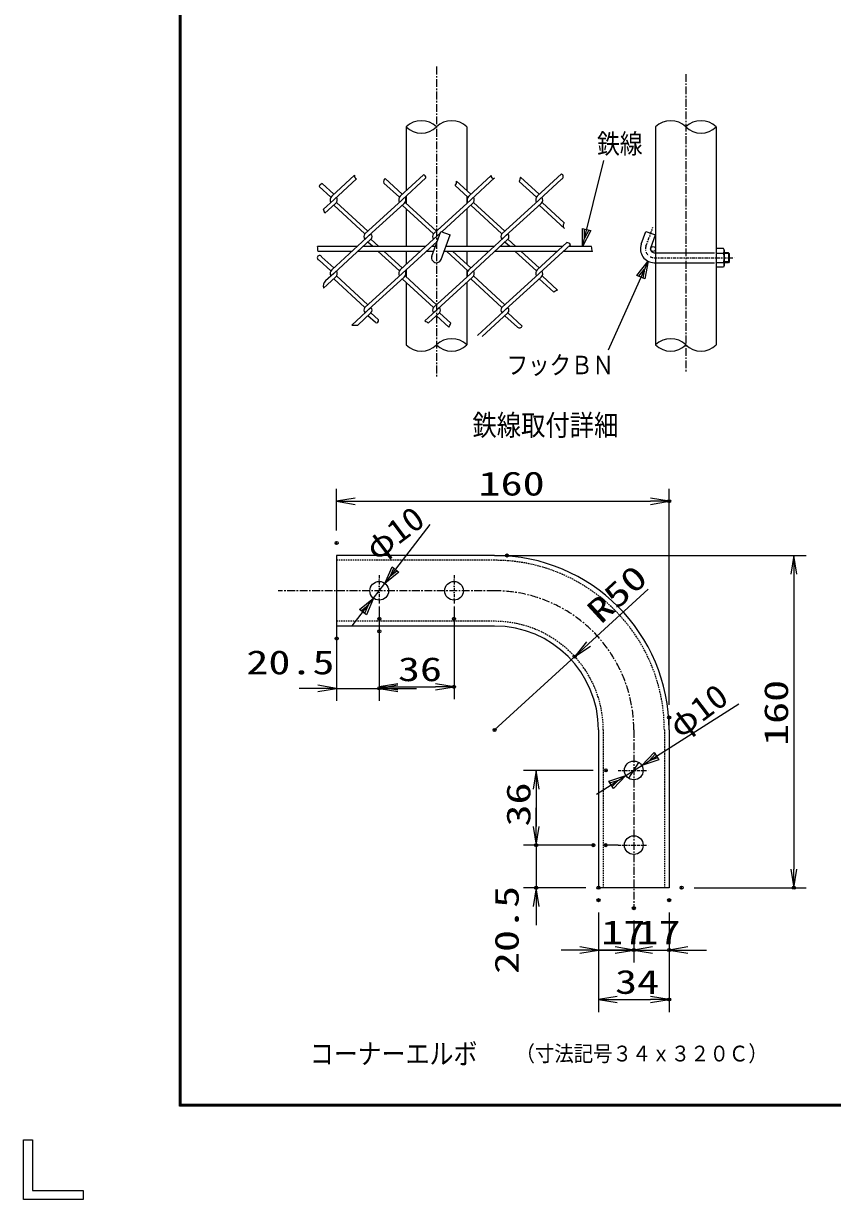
# Model space of a CAD drawing. Units: millimetres, scale not verified, with parts at other scales. Extents: x -2950 to 2950, y -2100 to 2100.
# Drawn here: x -2950 to -1652, y -2100 to -212 of the extents above; entities that cross this region are included whole.
import ezdxf
from ezdxf.enums import TextEntityAlignment as Align

# ---------------------------------------------------------------- set-up
doc = ezdxf.new("R2010")
doc.units = ezdxf.units.MM
doc.header["$LTSCALE"] = 10
doc.header["$PDMODE"] = 32
doc.header["$PDSIZE"] = 5
for name, pattern in [('USER1', [2, 1.25, -0.25, 0.25, -0.25]), ('USER2', [0.26, 0.01, -0.25]), ('USER3', [1.01, 0.5, -0.25, 0.01, -0.25]), ('USER4', [0.375, 0.25, -0.125])]:
    doc.linetypes.add(name, pattern=pattern)
for name, color, linetype, lineweight in [('0-0_1', 7, 'Continuous', 25), ('0-2_0', 7, 'Continuous', 25), ('0-4_EXTCNT-L', 4, 'Continuous', 25), ('0-5_WAKU', 7, 'Continuous', 25)]:
    doc.layers.add(name, color=color, linetype=linetype, lineweight=lineweight)
doc.layers.add('0-3_DEFPOINTS', color=7, linetype='Continuous')
doc.styles.add('ＭＳ ゴシック', font='')
doc.styles.get('ＭＳ ゴシック').set_extended_font_data('MS Gothic')

# ---------------------------------------------------------------- blocks, each defined once
blk = doc.blocks.new('DARROWS')
at = {"layer": '0-2_0', "color": 2}
blk.add_line((0, 0), (-9.991, 0), dxfattribs=at)
blk.add_lwpolyline([(-10, -1.667), (0, 0), (-10, 1.667)], dxfattribs=at)

msp = doc.modelspace()

# ---------------------------------------------------------------- linework, layer by layer
at = {"layer": '0-0_1', "color": 4, "linetype": 'USER1'}
for p, q in [((-2287.52, -281.25), (-2287.52, -779.54)), ((-1887.52, -293.05), (-1887.52, -772.41)), ((-2194.42, -1122.69), (-2541.76, -1122.69)), ((-1971.09, -1346.03), (-1971.09, -1632.25))]:
    msp.add_line(p, q, dxfattribs=at)
at = {"layer": '0-0_1'}
for p, q in [((-2336.12, -377.97), (-2336.12, -480.21)), ((-2238.92, -377.97), (-2238.92, -480.42)), ((-1936.12, -377.97), (-1936.12, -727.97)), ((-1838.92, -377.97), (-1838.92, -727.97)), ((-2452.41, -486.11), (-2471.07, -469.01)), ((-2455.48, -488.92), (-2419.02, -455.51)), ((-2452.41, -494.89), (-2416.06, -461.59)), ((-2347.11, -490.73), (-2371.81, -468.09)), ((-2342.56, -486.11), (-2369.97, -460.99)), ((-2345.63, -488.92), (-2308.51, -454.91)), ((-2342.56, -494.89), (-2304.42, -459.94)), ((-2232.71, -486.11), (-2255.54, -465.19)), ((-2235.79, -488.92), (-2200.07, -456.2)), ((-2232.71, -494.89), (-2194.63, -459.99)), ((-2127.41, -490.73), (-2154.7, -465.72)), ((-2122.87, -486.11), (-2152.8, -458.67)), ((-2125.94, -488.92), (-2087.23, -453.45)), ((-2122.87, -494.89), (-2087.04, -462.07)), ((-2456.96, -490.73), (-2475.72, -473.53)), ((-2336.12, -489), (-2336.12, -500.79)), ((-2237.26, -490.73), (-2257.64, -472.05)), ((-2238.92, -489.21), (-2238.92, -500.58)), ((-2452.41, -494.89), (-2469.05, -510.14)), ((-2449.33, -500.87), (-2466.53, -516.63)), ((-2452.41, -503.68), (-2402.28, -549.62)), ((-2447.86, -499.06), (-2397.48, -545.22)), ((-2342.56, -494.89), (-2402.28, -549.62)), ((-2339.49, -500.87), (-2402.26, -558.39)), ((-2342.56, -503.68), (-2292.43, -549.62)), ((-2338.01, -499.06), (-2287.64, -545.22)), ((-2336.12, -509.58), (-2336.12, -569.97)), ((-2232.71, -494.89), (-2292.43, -549.62)), ((-2229.64, -500.87), (-2279.22, -546.3)), ((-2238.92, -509.37), (-2238.92, -569.97)), ((-2232.71, -503.68), (-2182.58, -549.62)), ((-2228.16, -499.06), (-2177.79, -545.22)), ((-2122.87, -494.89), (-2182.59, -549.62)), ((-2119.79, -500.87), (-2182.57, -558.39)), ((-2122.87, -503.68), (-2082.28, -540.87)), ((-2118.32, -499.06), (-2082.62, -531.77)), ((-2455.48, -607.16), (-2392.71, -549.63)), ((-2452.41, -613.13), (-2392.69, -558.41)), ((-2389.66, -569.97), (-2397.48, -562.8)), ((-2380.07, -569.97), (-2392.69, -558.41)), ((-2345.63, -607.16), (-2292.41, -558.39)), ((-2342.56, -613.13), (-2286.49, -561.76)), ((-2281.69, -548.57), (-2292.41, -558.39)), ((-2280, -590.7), (-2265.64, -551.24)), ((-2235.79, -607.16), (-2173.01, -549.63)), ((-2232.71, -613.13), (-2172.99, -558.41)), ((-2169.97, -569.97), (-2177.79, -562.8)), ((-2160.38, -569.97), (-2172.99, -558.41)), ((-2125.94, -607.16), (-2078.55, -563.74)), ((-1944.01, -571.92), (-1936.52, -551.35)), ((-2414.9, -569.97), (-2478.32, -569.97)), ((-2423.63, -577.97), (-2477.52, -577.97)), ((-2313.78, -577.97), (-2414.04, -577.97)), ((-2305.05, -569.97), (-2405.3, -569.97)), ((-2347.11, -608.96), (-2380.93, -577.97)), ((-2342.56, -604.34), (-2371.34, -577.97)), ((-2336.12, -577.97), (-2336.12, -598.44)), ((-2292.4, -577.97), (-2304.19, -577.97)), ((-2289.48, -569.97), (-2295.46, -569.97)), ((-2203.93, -577.97), (-2275.37, -577.97)), ((-2195.2, -569.97), (-2272.46, -569.97)), ((-2270.22, -569.97), (-2271.9, -568.43)), ((-2237.26, -608.96), (-2271.09, -577.97)), ((-2232.71, -604.34), (-2261.49, -577.97)), ((-2238.92, -577.97), (-2238.92, -598.65)), ((-2094.09, -577.97), (-2194.34, -577.97)), ((-2085.35, -569.97), (-2185.61, -569.97)), ((-2127.41, -608.96), (-2161.24, -577.97)), ((-2122.87, -604.34), (-2151.65, -577.97)), ((-2122.87, -613.13), (-2072.64, -567.11)), ((-2037.52, -577.97), (-2084.49, -577.97)), ((-2038.98, -569.97), (-2075.76, -569.97)), ((-1938.37, -579.97), (-1936.12, -579.97)), ((-1827.08, -572.97), (-1838.92, -572.97)), ((-1838.92, -572.97), (-1838.92, -602.97)), ((-1838.92, -580.47), (-1827.08, -580.47)), ((-1825.92, -575.47), (-1827.08, -572.97)), ((-1819.12, -579.97), (-1825.92, -579.97)), ((-1817.92, -581.17), (-1819.12, -579.97)), ((-1819.12, -579.97), (-1819.12, -595.97)), ((-1817.92, -581.17), (-1817.92, -594.77)), ((-2456.96, -608.96), (-2475.54, -591.93)), ((-2452.41, -604.34), (-2471.3, -587.03)), ((-1938.37, -595.97), (-1936.12, -595.97)), ((-1838.92, -595.46), (-1827.08, -595.46)), ((-1819.12, -595.97), (-1825.92, -595.97)), ((-1817.92, -594.77), (-1819.12, -595.97)), ((-2449.33, -619.1), (-2468.68, -636.83)), ((-2452.41, -613.13), (-2465.6, -625.22)), ((-2452.41, -621.92), (-2402.28, -667.85)), ((-2447.86, -617.3), (-2397.48, -663.46)), ((-2342.56, -613.13), (-2402.28, -667.85)), ((-2339.49, -619.1), (-2402.26, -676.62)), ((-2342.56, -621.92), (-2292.43, -667.85)), ((-2338.01, -617.3), (-2287.64, -663.46)), ((-2336.12, -607.23), (-2336.12, -619.03)), ((-2232.71, -613.13), (-2292.43, -667.85)), ((-2229.64, -619.1), (-2292.41, -676.62)), ((-2238.92, -607.44), (-2238.92, -618.82)), ((-2232.71, -621.92), (-2182.59, -667.85)), ((-2228.17, -617.3), (-2177.79, -663.46)), ((-2122.87, -613.13), (-2182.59, -667.85)), ((-2119.79, -619.1), (-2182.57, -676.62)), ((-2122.87, -621.92), (-2099.4, -643.42)), ((-2118.32, -617.3), (-2093.73, -639.83)), ((-2336.12, -627.82), (-2336.12, -727.97)), ((-2238.92, -627.61), (-2238.92, -727.97)), ((-2423.54, -696.12), (-2392.71, -667.87)), ((-2413.96, -696.13), (-2392.69, -676.64)), ((-2380.4, -687.9), (-2392.69, -676.64)), ((-2306.08, -689.15), (-2282.86, -667.87)), ((-2300.18, -692.53), (-2282.84, -676.64)), ((-2264.81, -693.16), (-2282.84, -676.64)), ((-2221.88, -712.65), (-2173.01, -667.87)), ((-2214.08, -714.29), (-2172.99, -676.64)), ((-2150.07, -697.65), (-2172.99, -676.64)), ((-2385.51, -692.01), (-2397.48, -681.04)), ((-2267.77, -699.24), (-2287.64, -681.04)), ((-2157.44, -699.69), (-2177.79, -681.04)), ((-2194.42, -1066.03), (-2447.76, -1066.03)), ((-2447.76, -1066.03), (-2447.76, -1179.36)), ((-2194.42, -1066.03), (-2174.42, -1066.03)), ((-2379.42, -1147.69), (-2379.42, -1167.69)), ((-2379.42, -1147.69), (-2379.42, -1167.69)), ((-2259.42, -1147.69), (-2259.42, -1167.69)), ((-2447.76, -1179.36), (-2447.76, -1199.36)), ((-2194.42, -1179.36), (-2447.76, -1179.36)), ((-1914.42, -1346.03), (-1914.42, -1326.03)), ((-2027.76, -1346.03), (-2027.76, -1599.36)), ((-1996.09, -1531.03), (-2016.09, -1531.03)), ((-1996.09, -1531.03), (-2016.09, -1531.03))]:
    msp.add_line(p, q, dxfattribs=at)
at = {"layer": '0-0_1', "color": 4}
for p, q in [((-2053.54, -569.97), (-2018.95, -431.86)), ((-1817.92, -581.17), (-1825.92, -581.17)), ((-1948.25, -593.63), (-2012.41, -736.44)), ((-1817.92, -594.77), (-1825.92, -594.77)), ((-2370.31, -1110.78), (-2297.76, -1016.03)), ((-2174.42, -1066.03), (-1704.42, -1066.03)), ((-2388.54, -1134.6), (-2370.31, -1110.78)), ((-2379.42, -1167.69), (-2379.42, -1289.36)), ((-2379.42, -1167.69), (-2379.42, -1289.36)), ((-2259.42, -1167.69), (-2259.42, -1289.36)), ((-2447.76, -1199.36), (-2447.76, -1289.36)), ((-1958.42, -1403), (-1802.76, -1304.36)), ((-1983.76, -1419.06), (-1958.42, -1403))]:
    msp.add_line(p, q, dxfattribs=at)
at = {"layer": '0-0_1', "color": 4, "linetype": 'USER3'}
for p, q in [((-1951.52, -569.18), (-1940.58, -539.11)), ((-1938.37, -587.97), (-1807.6, -587.97)), ((-2379.42, -1097.69), (-2379.42, -1147.69)), ((-2259.42, -1097.69), (-2259.42, -1147.69)), ((-1996.09, -1411.03), (-1946.09, -1411.03)), ((-1996.09, -1531.03), (-1946.09, -1531.03))]:
    msp.add_line(p, q, dxfattribs=at)
at = {"layer": '0-0_1', "linetype": 'USER2'}
for p, q in [((-1936.12, -579.97), (-1838.92, -579.97)), ((-1936.12, -595.97), (-1838.92, -595.97))]:
    msp.add_line(p, q, dxfattribs=at)
at = {"layer": '0-0_1', "linetype": 'USER4'}
for p, q in [((-2194.42, -1073.69), (-2447.76, -1073.69)), ((-2194.42, -1171.69), (-2447.76, -1171.69)), ((-2020.09, -1346.03), (-2020.09, -1599.36)), ((-1922.09, -1346.03), (-1922.09, -1599.36))]:
    msp.add_line(p, q, dxfattribs=at)
at = {"layer": '0-0_1'}
for points in [[(-2295.04, -585.23), (-2280.67, -545.76), (-2265.64, -551.24)], [(-1959.04, -566.44), (-1951.56, -545.88), (-1936.52, -551.35)], [(-1825.92, -575.47), (-1825.92, -600.47), (-1827.08, -602.97), (-1838.92, -602.97)], [(-1914.42, -1346.03), (-1914.42, -1599.36), (-2027.76, -1599.36)]]:
    msp.add_lwpolyline(points, dxfattribs=at)
at = {"layer": '0-0_1', "color": 4}
for points in [[(-2039.95, -544.51), (-2053.54, -569.97), (-2053.53, -541.11)], [(-1966.11, -616.3), (-1948.25, -593.63), (-1953.34, -622.03)], [(-2347.73, -1092.81), (-2370.31, -1110.78), (-2358.84, -1084.3)], [(-1931.02, -1393.92), (-1958.42, -1403), (-1938.52, -1382.1)]]:
    msp.add_lwpolyline(points, close=True, dxfattribs=at)
for points in [[(-2043.34, -543.66), (-2050.14, -556.39), (-2050.13, -541.96)], [(-1962.91, -617.73), (-1953.99, -606.4), (-1956.53, -620.6)], [(-2350.51, -1090.68), (-2361.79, -1099.67), (-2356.06, -1086.42)], [(-2422.59, -1179.07), (-2388.54, -1134.6), (-2400.01, -1161.09), (-2411.12, -1152.58), (-2388.54, -1134.6)], [(-2408.34, -1154.71), (-2397.05, -1145.72), (-2402.79, -1158.96)], [(-1932.9, -1390.97), (-1946.59, -1395.5), (-1936.64, -1385.05)], [(-2031.06, -1449.03), (-1983.76, -1419.06), (-2003.67, -1439.96), (-2011.16, -1428.13), (-1983.76, -1419.06)], [(-2009.29, -1431.09), (-1995.59, -1426.55), (-2005.54, -1437)]]:
    msp.add_lwpolyline(points, dxfattribs=at)
at = {"layer": '0-0_1'}
for centre, radius in [((-1940.12, -573.97), 4), ((-2379.42, -1122.69), 15), ((-2259.42, -1122.69), 15), ((-1971.09, -1411.03), 15), ((-1971.09, -1531.03), 15)]:
    msp.add_circle(centre, radius, dxfattribs=at)
at = {"layer": '0-0_1', "color": 4}
for centre, radius, start, end in [((-2311.82, -402.49), 34.52, 45.26329, 134.73663), ((-2263.22, -402.49), 34.52, 45.26329, 134.73663), ((-1911.82, -402.49), 34.52, 45.26329, 134.73663), ((-1863.22, -402.49), 34.52, 45.26329, 134.73663), ((-2311.82, -353.44), 34.52, 225.26355, 314.73669), ((-1863.22, -353.44), 34.52, 225.26337, 314.73669), ((-2468.84, -475.96), 7.3, 107.75444, 160.57173), ((-2413.66, -456.66), 5.48, 167.87253, 243.97788), ((-2366.48, -465.69), 5.85, 126.60717, 204.21182), ((-2309.15, -459.6), 4.74, 355.8866, 82.28421), ((-2263.07, -466.64), 7.67, 315.0863, 10.91983), ((-2196.62, -457.05), 3.56, 166.11601, 304.07837), ((-2132.98, -467.78), 21.82, 155.31758, 174.58073), ((-2088.81, -457.8), 4.62, 292.60126, 69.99497), ((-2872.99, -670.37), 434.57, 20.7187, 21.63587), ((-2077.94, -536.16), 6.41, 136.88495, 227.33714), ((-2078.7, -570.87), 7.14, 31.85026, 88.81895), ((-2474.94, -588.16), 3.81, 17.28237, 260.90268), ((-2593.47, -585.49), 116.19, 3.71095, 7.67615), ((-2365.39, -633.67), 332.57, 9.64231, 11.04335), ((-2459.38, -633.08), 10.03, 128.34595, 201.94916), ((-2072.49, -679.53), 45.03, 118.14438, 126.69124), ((-2418.7, -652.56), 43.83, 263.66666, 276.21576), ((-2383.81, -688.9), 3.55, 241.29324, 16.34576), ((-2291.52, -670.56), 23.61, 231.91876, 248.48406), ((-2278.81, -690.12), 14.33, 320.42987, 347.72482), ((-2154.59, -695.64), 4.95, 234.87939, 336.00775), ((-2311.82, -703.44), 34.52, 225.26337, 314.73669), ((-2263.22, -752.49), 34.52, 45.26356, 134.73663), ((-2263.22, -703.44), 34.52, 225.26337, 314.73669), ((-1911.82, -752.49), 34.52, 45.26329, 134.73663), ((-1911.82, -703.44), 34.52, 225.26364, 314.73678), ((-1863.22, -703.44), 34.52, 225.26364, 314.73678)]:
    msp.add_arc(centre, radius, start, end, dxfattribs=at)
at = {"layer": '0-0_1'}
for centre, radius, start, end in [((-2450.01, -494.89), 8.1, 132.49985, 210.96317), ((-2454.81, -494.89), 8.1, 312.49994, 30.96311), ((-2340.16, -494.89), 8.1, 132.49965, 210.96317), ((-2344.96, -494.89), 8.1, 312.50012, 30.96311), ((-2230.32, -494.89), 8.1, 132.49965, 210.96317), ((-2235.11, -494.89), 8.1, 312.50012, 30.96311), ((-2120.47, -494.89), 8.1, 132.49965, 210.96317), ((-2125.26, -494.89), 8.1, 312.50012, 30.96311), ((-2397.48, -554.01), 6.48, 137.49927, 222.4995), ((-2397.48, -554.01), 6.48, 317.50058, 42.50064), ((-2287.64, -554.01), 6.48, 137.49927, 222.49973), ((-2287.64, -554.01), 6.48, 34.95305, 42.50065), ((-2177.79, -554.01), 6.48, 137.49927, 222.49973), ((-2177.79, -554.01), 6.48, 317.50034, 42.50064), ((-2287.52, -587.97), 8, 159.99965, 339.99972), ((-1938.37, -573.97), 22, 160.00006, 270), ((-1938.37, -573.97), 6, 159.99977, 270), ((-1837.35, -575.47), 11.43, 334.02042, 0), ((-1850.82, -587.97), 24.9, 342.48389, 17.51721), ((-1837.35, -600.47), 11.43, 0, 25.97959), ((-2450.01, -613.13), 8.1, 132.49985, 210.96317), ((-2454.81, -613.13), 8.1, 312.49994, 30.96311), ((-2340.16, -613.13), 8.1, 132.49965, 210.96317), ((-2344.96, -613.13), 8.1, 312.50012, 30.96311), ((-2230.32, -613.13), 8.1, 132.49965, 210.96317), ((-2235.11, -613.13), 8.1, 312.50012, 30.96311), ((-2120.47, -613.13), 8.1, 132.49965, 210.96317), ((-2125.26, -613.13), 8.1, 312.50012, 30.96311), ((-2397.48, -672.25), 6.48, 137.49927, 222.4995), ((-2397.48, -672.25), 6.48, 317.50058, 42.50064), ((-2287.64, -672.25), 6.48, 137.49927, 222.49973), ((-2287.64, -672.25), 6.48, 317.50034, 42.50064), ((-2177.79, -672.25), 6.48, 137.49927, 222.49973), ((-2177.79, -672.25), 6.48, 317.50034, 42.50064), ((-2194.42, -1346.03), 280, 0, 90), ((-2194.42, -1346.03), 166.67, 0, 90)]:
    msp.add_arc(centre, radius, start, end, dxfattribs=at)
at = {"layer": '0-0_1', "color": 4, "linetype": 'USER3'}
msp.add_arc((-1938.37, -573.97), 14, 160.00006, 270, dxfattribs=at)
at = {"layer": '0-0_1', "linetype": 'USER4'}
for radius in [272.33, 174.33]:
    msp.add_arc((-2194.42, -1346.03), radius, 0, 90, dxfattribs=at)
at = {"layer": '0-0_1', "color": 4, "linetype": 'USER1'}
msp.add_arc((-2194.42, -1346.03), 223.33, 0, 90, dxfattribs=at)
at = {"layer": '0-2_0', "color": 2}
msp.add_line((-1979.26, -1423.61), (-1962.92, -1398.45), dxfattribs=at)
at = {"layer": '0-3_DEFPOINTS'}
for p in [(-1914.42, -978.9), (-2447.76, -1046.03), (-2174.42, -1066.03), (-2379.42, -1167.69), (-2259.42, -1167.69), (-2379.42, -1187.69), (-2447.76, -1199.36), (-2065.83, -1228.31), (-2379.42, -1279.36), (-2259.42, -1276.9), (-1914.42, -1326.03), (-2194.42, -1346.03), (-2016.09, -1411.03), (-2127.76, -1531.03), (-2036.09, -1531.03), (-2016.09, -1531.03), (-2127.76, -1599.36), (-2027.76, -1599.36), (-1894.42, -1599.36), (-1714.42, -1599.36), (-2027.76, -1619.36), (-1914.42, -1619.36), (-1971.09, -1632.25), (-1971.09, -1699.36), (-1914.42, -1699.36), (-1914.42, -1778.9)]:
    msp.add_point(p, dxfattribs=at)
at = {"layer": '0-4_EXTCNT-L', "color": 1}
for p, q in [((-2447.76, -1026.03), (-2447.76, -958.9)), ((-1914.42, -1306.03), (-1914.42, -958.9)), ((-2154.42, -1066.03), (-1694.42, -1066.03)), ((-2379.42, -1187.69), (-2379.42, -1299.36)), ((-2259.42, -1187.69), (-2259.42, -1296.9)), ((-2379.42, -1207.69), (-2379.42, -1296.9)), ((-2447.76, -1219.36), (-2447.76, -1299.36)), ((-2036.09, -1411.03), (-2147.76, -1411.03)), ((-2036.09, -1531.03), (-2147.76, -1531.03)), ((-2056.09, -1531.03), (-2147.76, -1531.03)), ((-2047.76, -1599.36), (-2147.76, -1599.36)), ((-1874.42, -1599.36), (-1694.42, -1599.36)), ((-2027.76, -1639.36), (-2027.76, -1798.9)), ((-2027.76, -1639.36), (-2027.76, -1719.36)), ((-1914.42, -1639.36), (-1914.42, -1798.9)), ((-1914.42, -1639.36), (-1914.42, -1719.36)), ((-1971.09, -1652.25), (-1971.09, -1719.36)), ((-1971.09, -1652.25), (-1971.09, -1719.36))]:
    msp.add_line(p, q, dxfattribs=at)
at = {"layer": '0-4_EXTCNT-L', "color": 2}
for p, q in [((-2417.76, -978.9), (-1944.42, -978.9)), ((-1714.42, -1096.03), (-1714.42, -1569.36)), ((-1947.82, -1120.28), (-2043.71, -1208.06)), ((-2194.42, -1346.03), (-2065.83, -1228.31)), ((-2477.76, -1279.36), (-2507.76, -1279.36)), ((-2447.76, -1279.36), (-2379.42, -1279.36)), ((-2349.42, -1276.9), (-2289.42, -1276.9)), ((-2349.42, -1279.36), (-2319.42, -1279.36)), ((-2127.76, -1441.03), (-2127.76, -1501.03)), ((-2127.76, -1501.03), (-2127.76, -1471.03)), ((-2127.76, -1531.03), (-2127.76, -1599.36)), ((-2127.76, -1629.36), (-2127.76, -1659.36)), ((-2057.76, -1699.36), (-2087.76, -1699.36)), ((-2001.09, -1699.36), (-2031.09, -1699.36)), ((-2027.76, -1699.36), (-1971.09, -1699.36)), ((-1971.09, -1699.36), (-1914.42, -1699.36)), ((-1941.09, -1699.36), (-1911.09, -1699.36)), ((-1884.42, -1699.36), (-1854.42, -1699.36)), ((-1997.76, -1778.9), (-1944.42, -1778.9))]:
    msp.add_line(p, q, dxfattribs=at)
at = {"layer": '0-5_WAKU'}
for p, q in [((-2698.64, -1948.54), (-2698.64, 1948.8)), ((-2935.64, -2004.37), (-2935.64, -2085.55)), ((-2854.47, -2099.87), (-2949.97, -2099.87))]:
    msp.add_line(p, q, dxfattribs=at)
msp.add_lwpolyline([(-2699.97, 1950.13), (2800.03, 1950.13), (2800.03, -1949.87), (-2699.97, -1949.87)], close=True, dxfattribs=at)
for points in [[(2798.7, 1948.8), (2798.7, -1948.54), (-2698.64, -1948.54)], [(2797.36, 1947.46), (2797.36, -1947.2), (-2697.3, -1947.2)], [(-2697.3, -1947.2), (-2697.3, 1947.46), (2797.36, 1947.46)], [(-2949.97, -2099.87), (-2949.97, -2004.37), (-2935.64, -2004.37)], [(-2935.64, -2085.55), (-2854.47, -2085.55), (-2854.47, -2099.87)]]:
    msp.add_lwpolyline(points, dxfattribs=at)

# ---------------------------------------------------------------- block references
at = {"layer": '0-4_EXTCNT-L', "xscale": 3, "yscale": 3}
for p, rotation in [((-2447.76, -978.9), 180), ((-1714.42, -1066.03), 90), ((-2065.83, -1228.31), 222.47201), ((-2379.42, -1276.9), 180), ((-2379.42, -1279.36), 180), ((-2127.76, -1411.03), 90), ((-2127.76, -1531.03), 270), ((-2127.76, -1531.03), 270), ((-1714.42, -1599.36), 270), ((-2127.76, -1599.36), 90), ((-1971.09, -1699.36), 180), ((-1914.42, -1699.36), 180), ((-2027.76, -1778.9), 180)]:
    msp.add_blockref('DARROWS', p, dxfattribs=dict(at, rotation=rotation))
for p in [(-1914.42, -978.9), (-2447.76, -1279.36), (-2259.42, -1276.9), (-2027.76, -1699.36), (-1971.09, -1699.36), (-1914.42, -1778.9)]:
    msp.add_blockref('DARROWS', p, dxfattribs=at)

# ---------------------------------------------------------------- texts
at = {"layer": '0-0_1', "color": 4, "style": 'ＭＳ ゴシック'}
for s, height, width, p in [('鉄線', 31.6, 0.85, (-2030.14, -430.2)), ('フックＢＮ', 29.69, 0.85, (-2175.02, -783.98)), ('鉄線取付詳細', 33.65, 0.85, (-2229.94, -883.66)), ('コーナーエルボ', 33.12, 0.85, (-2490.76, -1892.4)), ('（寸法記号３４ｘ３２０Ｃ）', 25.35, 0.9, (-2160.76, -1885.9))]:
    msp.add_text(s, height=height, dxfattribs=dict(at, width=width)).set_placement(p, align=Align.BOTTOM_LEFT)
at = {"layer": '0-2_0', "color": 3, "style": 'ＭＳ ゴシック', "width": 1.1}
for p in [(-2376.85, -1085.01), (-1889.85, -1370.01)]:
    msp.add_text('φ10', height=38.49, rotation=37.008, dxfattribs=at).set_placement(p, align=Align.BOTTOM_LEFT)
at = {"layer": '0-4_EXTCNT-L', "color": 3, "style": 'ＭＳ ゴシック', "width": 1.35}
for s, p in [('160', (-2220.09, -981.3)), ('20.5', (-2592.57, -1268.3)), ('36', (-2349.42, -1279.3)), ('17', (-2023.42, -1701.76)), ('17', (-1966.76, -1701.76)), ('34', (-2001.09, -1781.3))]:
    msp.add_text(s, height=38.49, dxfattribs=at).set_placement(p, align=Align.BOTTOM_LEFT)
for s, rotation, p in [('R50', 42.472, (-2016.27, -1186.19)), ('160', 90, (-1712.02, -1371.69)), ('36', 90, (-2125.36, -1501.03)), ('20.5', 90, (-2144.17, -1737.9))]:
    msp.add_text(s, height=38.49, rotation=rotation, dxfattribs=at).set_placement(p, align=Align.BOTTOM_LEFT)

doc.saveas('drawing.dxf')
